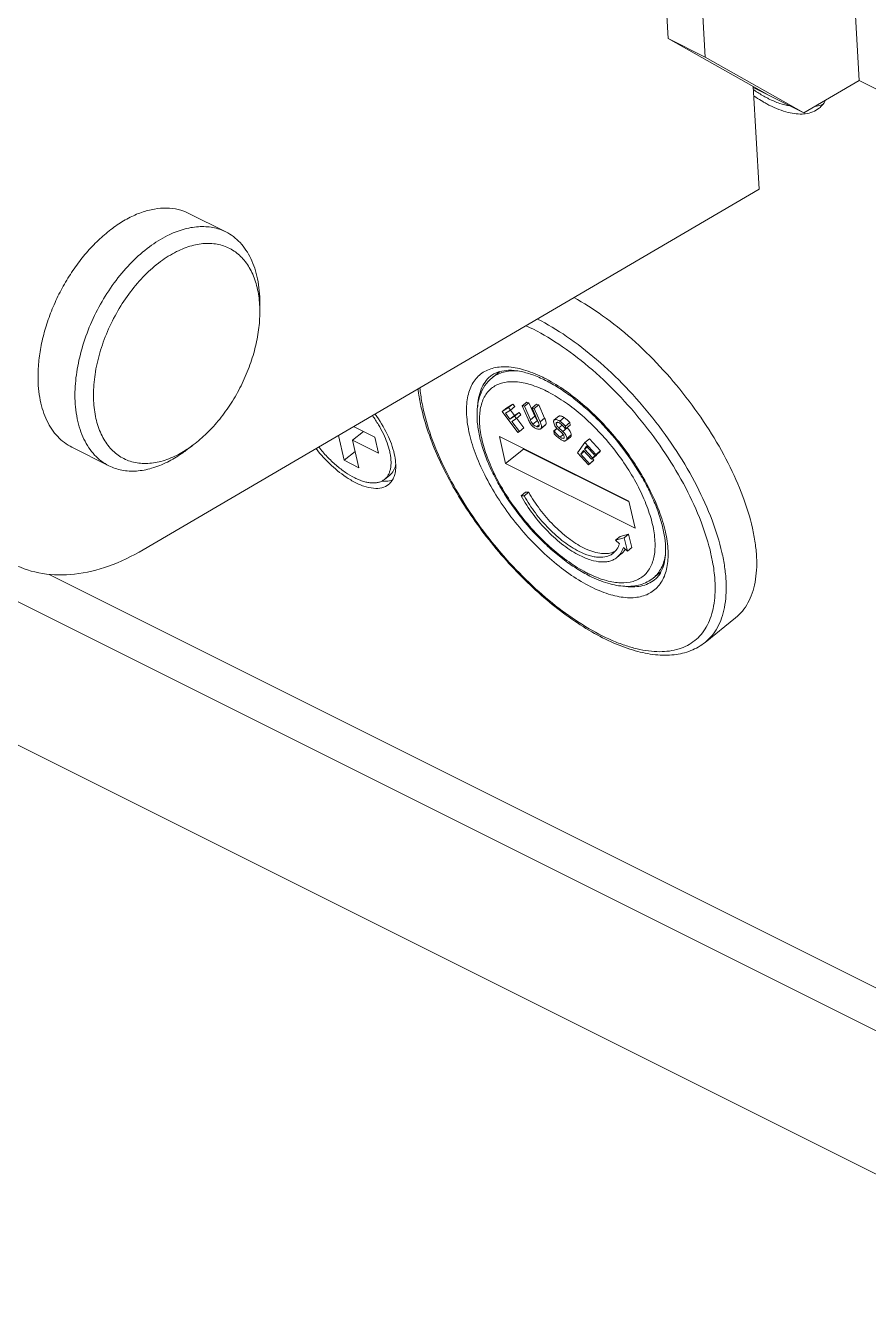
# Model space of a CAD drawing. Header units: millimetres. Extents: x 0 to 1782, y 0 to 1260.
# Drawn here: x 1348.67 to 1380.9, y 692.79 to 742.07 of the extents above; entities that cross this region are included whole.
import ezdxf

# ---------------------------------------------------------------- set-up
doc = ezdxf.new("R2010")
doc.units = ezdxf.units.MM
doc.header["$LTSCALE"] = 0.1
doc.layers.get('0').update_dxf_attribs({"lineweight": 13})

msp = doc.modelspace()

# ---------------------------------------------------------------- linework, layer by layer
for p, q in [((1380.559, 739.984), (1379.638, 755.655)), ((1373.256, 741.582), (1372.467, 755.006)), ((1374.67, 740.875), (1373.891, 754.13)), ((1373.256, 741.582), (1377.029, 739.452)), ((1373.256, 741.582), (1374.67, 740.875)), ((1378.443, 738.744), (1374.67, 740.875)), ((1378.443, 738.744), (1380.559, 739.984)), ((1380.559, 739.984), (1391.516, 734.505)), ((1376.497, 739.752), (1376.727, 735.825)), ((1376.499, 739.717), (1378.443, 738.744)), ((1376.727, 735.825), (1353.172, 722.03)), ((1354.915, 734.895), (1356.329, 734.188)), ((1319.01, 734.724), (1430.263, 679.098)), ((1357.629, 731.483), (1357.629, 731.13)), ((1318.714, 729.392), (1430.595, 673.452)), ((1366.512, 728.607), (1366.803, 728.841)), ((1366.9, 727.316), (1367.141, 727.467)), ((1367.313, 727.605), (1367.072, 727.455)), ((1367.313, 727.605), (1367.141, 727.467)), ((1367.141, 727.467), (1367.213, 727.373)), ((1367.213, 727.373), (1367.385, 727.511)), ((1367.385, 727.511), (1367.313, 727.605)), ((1367.84, 727.672), (1367.669, 727.534)), ((1367.669, 727.534), (1367.753, 727.517)), ((1367.894, 727.02), (1367.669, 727.534)), ((1367.924, 727.655), (1367.753, 727.517)), ((1367.753, 727.517), (1367.978, 727.003)), ((1367.924, 727.655), (1367.84, 727.672)), ((1368.149, 727.141), (1367.924, 727.655)), ((1368.213, 727.596), (1368.042, 727.458)), ((1368.297, 727.578), (1368.126, 727.44)), ((1368.297, 727.578), (1368.213, 727.596)), ((1368.523, 727.065), (1368.297, 727.578)), ((1363.88, 727.416), (1363.893, 727.36)), ((1367.072, 727.455), (1366.9, 727.316)), ((1367.505, 726.522), (1366.9, 727.316)), ((1367.213, 727.373), (1367.025, 727.256)), ((1367.025, 727.256), (1367.196, 727.032)), ((1367.368, 727.17), (1367.196, 727.032)), ((1367.196, 727.032), (1367.376, 727.144)), ((1367.368, 727.17), (1367.213, 727.373)), ((1367.448, 727.05), (1367.268, 726.938)), ((1367.547, 727.282), (1367.368, 727.17)), ((1367.547, 727.282), (1367.376, 727.144)), ((1367.376, 727.144), (1367.448, 727.05)), ((1367.619, 727.188), (1367.448, 727.05)), ((1367.731, 726.694), (1367.455, 727.056)), ((1367.619, 727.188), (1367.547, 727.282)), ((1367.978, 727.003), (1368.149, 727.141)), ((1368.042, 727.458), (1368.126, 727.44)), ((1368.268, 726.941), (1368.042, 727.458)), ((1368.249, 726.969), (1368.078, 726.831)), ((1368.126, 727.44), (1368.351, 726.927)), ((1368.196, 727.046), (1368.149, 727.141)), ((1368.249, 726.969), (1368.196, 727.046)), ((1368.351, 726.927), (1368.523, 727.065)), ((1369.064, 727.135), (1368.893, 726.997)), ((1369.273, 727.086), (1369.101, 726.948)), ((1361.18, 726.225), (1361.591, 726.555)), ((1362.033, 726.334), (1361.218, 726.742)), ((1361.58, 726.547), (1361.576, 726.563)), ((1367.268, 726.938), (1367.559, 726.555)), ((1367.559, 726.555), (1367.505, 726.522)), ((1367.731, 726.694), (1367.559, 726.555)), ((1368.312, 726.81), (1368.225, 726.74)), ((1368.379, 726.657), (1368.55, 726.795)), ((1368.401, 726.688), (1368.379, 726.657)), ((1368.572, 726.826), (1368.401, 726.688)), ((1368.55, 726.795), (1368.572, 726.826)), ((1368.993, 726.675), (1368.879, 726.583)), ((1368.886, 726.578), (1368.879, 726.583)), ((1368.885, 726.47), (1368.879, 726.583)), ((1368.886, 726.578), (1368.998, 726.669)), ((1369.024, 726.908), (1368.967, 726.861)), ((1369.043, 726.626), (1368.993, 726.675)), ((1369.176, 726.507), (1369.043, 726.626)), ((1369.196, 726.797), (1369.067, 726.693)), ((1369.067, 726.693), (1369.218, 726.557)), ((1369.389, 726.695), (1369.218, 726.557)), ((1369.318, 726.656), (1369.325, 726.652)), ((1369.491, 726.897), (1369.319, 726.759)), ((1369.319, 726.759), (1369.325, 726.652)), ((1369.496, 726.79), (1369.325, 726.652)), ((1369.496, 726.79), (1369.491, 726.897)), ((1355.083, 726.038), (1354.8, 725.826)), ((1360.639, 726.403), (1360.854, 725.451)), ((1361.18, 726.225), (1362.17, 725.73)), ((1361.42, 725.168), (1361.18, 726.225)), ((1362.17, 725.73), (1362.033, 726.334)), ((1371.748, 723.892), (1366.798, 726.367)), ((1366.798, 726.367), (1367.033, 725.331)), ((1369.234, 726.435), (1369.115, 726.34)), ((1369.341, 726.204), (1369.312, 726.191)), ((1369.341, 726.204), (1369.513, 726.342)), ((1369.542, 726.428), (1369.371, 726.289)), ((1369.783, 725.735), (1370.067, 726.131)), ((1370.122, 725.987), (1370.045, 725.878)), ((1370.238, 726.269), (1370.067, 726.131)), ((1370.067, 726.131), (1370.486, 725.672)), ((1370.452, 725.625), (1370.122, 725.987)), ((1370.657, 725.81), (1370.238, 726.269)), ((1350.443, 725.95), (1351.857, 725.243)), ((1360.854, 725.451), (1361.278, 725.793)), ((1367.719, 725.884), (1367.033, 725.331)), ((1367.713, 725.91), (1367.719, 725.884)), ((1367.719, 725.884), (1371.754, 723.867)), ((1370.202, 725.276), (1369.783, 725.735)), ((1370.011, 725.831), (1369.906, 725.684)), ((1370.041, 725.794), (1369.906, 725.684)), ((1369.906, 725.684), (1370.236, 725.323)), ((1370.319, 725.494), (1370.011, 725.831)), ((1370.145, 725.959), (1370.045, 725.878)), ((1370.045, 725.878), (1370.352, 725.541)), ((1370.49, 725.632), (1370.319, 725.494)), ((1370.352, 725.541), (1370.319, 725.494)), ((1370.407, 725.461), (1370.351, 725.523)), ((1370.524, 725.679), (1370.352, 725.541)), ((1370.624, 725.763), (1370.452, 725.625)), ((1370.486, 725.672), (1370.452, 725.625)), ((1370.657, 725.81), (1370.486, 725.672)), ((1370.49, 725.632), (1370.524, 725.679)), ((1370.624, 725.763), (1370.657, 725.81)), ((1360.854, 725.451), (1361.42, 725.168)), ((1367.033, 725.331), (1371.983, 722.856)), ((1370.374, 725.414), (1370.202, 725.276)), ((1370.236, 725.323), (1370.202, 725.276)), ((1370.407, 725.461), (1370.236, 725.323)), ((1370.374, 725.414), (1370.407, 725.461)), ((1362.397, 724.721), (1362.603, 724.887)), ((1367.793, 724.23), (1367.621, 724.092)), ((1367.621, 724.092), (1367.742, 724.095)), ((1367.742, 724.095), (1367.914, 724.233)), ((1367.914, 724.233), (1367.793, 724.23)), ((1371.983, 722.856), (1371.748, 723.892)), ((1371.735, 722.621), (1371.41, 722.532)), ((1371.735, 722.621), (1371.564, 722.483)), ((1371.865, 722.113), (1371.735, 722.621)), ((1371.41, 722.532), (1371.238, 722.394)), ((1371.238, 722.394), (1371.564, 722.483)), ((1371.384, 722.26), (1371.238, 722.394)), ((1371.693, 721.975), (1371.537, 722.119)), ((1371.564, 722.483), (1371.693, 721.975)), ((1371.865, 722.113), (1371.693, 721.975)), ((1371.228, 721.975), (1371.139, 721.934)), ((1371.456, 721.869), (1371.284, 721.731)), ((1374.901, 721.808), (1374.888, 721.864)), ((1430.163, 680.792), (1349.567, 721.09)), ((1372.681, 720.948), (1372.974, 721.184)), ((1372.728, 720.88), (1372.733, 720.884)), ((1372.728, 720.88), (1372.733, 720.884)), ((1375.828, 719.428), (1374.661, 718.489))]:
    msp.add_line(p, q)
for centre, radius, start, end in [((1378.901, 742.898), 4.042, 241.5191, 243.4279), ((1379.357, 743.39), 4.896, 239.491, 241.1248), ((1379.168, 743.045), 4.503, 241.1175, 243.2475), ((1378.352, 739.712), 1.041, 324.291, 330.3332), ((1378.328, 740.044), 1.348, 275.0048, 277.0661), ((1367.164, 727.799), 1.121, 128.8513, 129.386), ((1367.017, 727.98), 0.888, 127.8682, 128.8467), ((1366.046, 723.736), 5.452, 63.4332, 64.1282), ((1365.948, 723.541), 5.67, 62.3331, 63.4279), ((1366.399, 723.693), 4.924, 62.4513, 63.4315), ((1355.843, 727.946), 4.578, 179.9779, 182.7004), ((1371.103, 728.994), 7.393, 191.8807, 192.3232), ((1368.518, 727.199), 0.354, 220.5493, 223.3303), ((1368.605, 726.096), 1.195, 42.1243, 56.0189), ((1368.434, 725.958), 1.194, 42.1211, 56.0221), ((1368.352, 725.589), 1.516, 46.8128, 47.0796), ((1361.333, 725.234), 1.497, 356.682, 359.9317), ((1361.206, 725.235), 1.623, 359.9003, 0.8028), ((1362.857, 727.663), 3.442, 237.5725, 241.2398), ((1362.423, 725.753), 1.1, 268.0807, 269.1882), ((1370.958, 722.46), 0.774, 325.5234, 327.8458), ((1370.977, 722.447), 0.751, 323.2896, 325.5221), ((1367.666, 720.191), 7.834, 12.3233, 12.7708), ((1372.383, 725.531), 4.924, 242.4513, 243.4315), ((1372.259, 725.283), 4.647, 243.4259, 244.789), ((1372.736, 725.488), 5.452, 243.4332, 244.1282), ((1372.175, 721.576), 0.889, 308.8467, 309.9427), ((1370.04, 720.55), 5.007, 1.0242, 3.8514)]:
    msp.add_arc(centre, radius, start, end)
for points, knots in [([(1376.973, 739.345), (1376.934, 739.366), (1376.773, 739.457), (1376.618, 739.557), (1376.503, 739.637)], [0, 0, 0, 0, 0.241543, 1, 1, 1, 1]), ([(1376.517, 739.4), (1376.546, 739.38), (1376.663, 739.3), (1376.782, 739.225), (1376.872, 739.172)], [0, 0, 0, 0, 0.25545, 1, 1, 1, 1]), ([(1377.093, 739.283), (1377.23, 739.215), (1377.495, 739.1), (1377.776, 739.027), (1377.909, 739.007)], [0, 0, 0, 0, 0.530194, 1, 1, 1, 1]), ([(1377.141, 739.025), (1377.363, 738.913), (1377.785, 738.742), (1378.243, 738.684), (1378.446, 738.702)], [0, 0, 0, 0, 0.548659, 1, 1, 1, 1]), ([(1378.494, 738.707), (1378.593, 738.719), (1378.782, 738.764), (1378.951, 738.862), (1379.023, 738.92)], [0, 0, 0, 0, 0.515917, 1, 1, 1, 1]), ([(1379.191, 739.085), (1379.166, 739.073), (1379.061, 739.027), (1378.947, 738.999), (1378.861, 738.986)], [0, 0, 0, 0, 0.242017, 1, 1, 1, 1]), ([(1379.023, 738.92), (1379.072, 738.96), (1379.133, 739.02), (1379.184, 739.087), (1379.197, 739.104)], [0, 0, 0, 0, 0.746612, 1, 1, 1, 1]), ([(1354.915, 734.895), (1354.786, 734.959), (1354.507, 735.06), (1354.056, 735.115), (1353.58, 735.075), (1353.089, 734.943), (1352.59, 734.721), (1352.095, 734.416), (1351.612, 734.032), (1351.15, 733.578), (1350.717, 733.062), (1350.324, 732.494), (1349.977, 731.886), (1349.682, 731.249), (1349.447, 730.596), (1349.274, 729.939), (1349.168, 729.292), (1349.143, 728.864), (1349.143, 728.655)], [0, 0, 0, 0, 0.044728, 0.090879, 0.139646, 0.191857, 0.247944, 0.30798, 0.371741, 0.438771, 0.508434, 0.579966, 0.65252, 0.725201, 0.797115, 0.867391, 0.935252, 1, 1, 1, 1]), ([(1354.093, 734.046), (1354.286, 734.142), (1354.672, 734.298), (1355.175, 734.392), (1355.558, 734.395), (1355.829, 734.362), (1356.088, 734.294), (1356.251, 734.227), (1356.329, 734.188)], [0, 0, 0, 0, 0.27895, 0.534781, 0.655554, 0.772579, 0.886969, 1, 1, 1, 1]), ([(1350.557, 727.948), (1350.557, 728.241), (1350.607, 728.847), (1350.811, 729.756), (1351.137, 730.662), (1351.574, 731.534), (1352.106, 732.336), (1352.712, 733.041), (1353.371, 733.622), (1353.851, 733.925), (1354.093, 734.046)], [0, 0, 0, 0, 0.119779, 0.246812, 0.378463, 0.511666, 0.643235, 0.77012, 0.889676, 1, 1, 1, 1]), ([(1356.329, 734.188), (1356.43, 734.137), (1356.626, 734.016), (1356.886, 733.781), (1357.111, 733.497), (1357.298, 733.166), (1357.446, 732.794), (1357.591, 732.234), (1357.629, 731.787), (1357.629, 731.483)], [0, 0, 0, 0, 0.107708, 0.217563, 0.331491, 0.451036, 0.577282, 0.710839, 1, 1, 1, 1]), ([(1351.265, 727.948), (1351.265, 728.212), (1351.31, 728.757), (1351.492, 729.575), (1351.786, 730.391), (1352.18, 731.175), (1352.658, 731.898), (1353.204, 732.532), (1353.797, 733.054), (1354.229, 733.327), (1354.447, 733.436)], [0, 0, 0, 0, 0.119779, 0.246813, 0.378464, 0.511666, 0.643234, 0.770119, 0.889675, 1, 1, 1, 1]), ([(1354.447, 733.436), (1354.633, 733.529), (1355.007, 733.678), (1355.494, 733.757), (1355.862, 733.743), (1356.12, 733.696), (1356.365, 733.614), (1356.593, 733.497), (1356.802, 733.345), (1357.058, 733.095), (1357.322, 732.697), (1357.531, 732.125), (1357.597, 731.707), (1357.615, 731.487)], [0, 0, 0, 0, 0.137075, 0.261988, 0.320837, 0.377912, 0.433898, 0.489556, 0.545672, 0.602996, 0.723565, 0.855355, 1, 1, 1, 1]), ([(1357.615, 731.487), (1357.617, 731.458), (1357.625, 731.339), (1357.629, 731.22), (1357.629, 731.13)], [0, 0, 0, 0, 0.246334, 1, 1, 1, 1]), ([(1376.473, 722.862), (1376.38, 723.273), (1376.117, 724.119), (1375.554, 725.378), (1374.823, 726.649), (1373.947, 727.888), (1372.959, 729.05), (1371.893, 730.094), (1370.793, 730.979), (1370.023, 731.469), (1369.642, 731.676)], [0, 0, 0, 0, 0.110388, 0.2315968, 0.3607487, 0.4943932, 0.6288017, 0.7601919, 0.8849738, 0.9985996, 0.9985996, 0.9985996, 0.9985996]), ([(1357.629, 731.13), (1357.629, 730.9), (1357.595, 730.428), (1357.455, 729.717), (1357.229, 729.001), (1356.923, 728.3), (1356.546, 727.635), (1356.109, 727.025), (1355.624, 726.487), (1355.267, 726.176), (1355.083, 726.038)], [0, 0, 0, 0, 0.117255, 0.240991, 0.369314, 0.500003, 0.630693, 0.759014, 0.882754, 1, 1, 1, 1]), ([(1367.808, 730.601), (1368.192, 730.426), (1368.976, 729.986), (1370.103, 729.153), (1371.207, 728.137), (1372.239, 726.981), (1373.158, 725.731), (1373.928, 724.437), (1374.519, 723.152), (1374.793, 722.284), (1374.888, 721.864)], [0.0011737, 0.0011737, 0.0011737, 0.0011737, 0.1107226, 0.2330615, 0.3637398, 0.4988269, 0.6340749, 0.765227, 0.8883131, 1, 1, 1, 1]), ([(1368.245, 730.857), (1368.632, 730.662), (1369.42, 730.187), (1370.55, 729.311), (1371.653, 728.26), (1372.679, 727.08), (1373.59, 725.814), (1374.353, 724.509), (1374.938, 723.216), (1375.211, 722.345), (1375.306, 721.923)], [0.00205, 0.00205, 0.00205, 0.00205, 0.1131152, 0.2368255, 0.3679139, 0.5026324, 0.6369908, 0.7670254, 0.8890531, 1, 1, 1, 1]), ([(1368.425, 728.641), (1368.197, 728.752), (1367.759, 728.928), (1367.197, 729.036), (1366.792, 729.028), (1366.524, 728.979), (1366.283, 728.888), (1366.071, 728.754), (1365.892, 728.58), (1365.747, 728.367), (1365.639, 728.119), (1365.54, 727.729), (1365.519, 727.161), (1365.639, 726.417), (1365.897, 725.607), (1366.283, 724.76), (1366.785, 723.908), (1367.383, 723.082), (1368.055, 722.311), (1368.777, 721.627), (1369.52, 721.052), (1370.039, 720.741), (1370.297, 720.612)], [0, 0, 0, 0, 0.060227, 0.112053, 0.135084, 0.156499, 0.176714, 0.196273, 0.215801, 0.235925, 0.257198, 0.280052, 0.331469, 0.391276, 0.459051, 0.533485, 0.612699, 0.694469, 0.776396, 0.856079, 0.931258, 1, 1, 1, 1]), ([(1349.143, 728.655), (1349.143, 728.351), (1349.181, 727.904), (1349.326, 727.344), (1349.473, 726.972), (1349.661, 726.641), (1349.885, 726.357), (1350.146, 726.122), (1350.341, 726.001), (1350.443, 725.95)], [0, 0, 0, 0, 0.289161, 0.422719, 0.548962, 0.668508, 0.782435, 0.892291, 1, 1, 1, 1]), ([(1370.252, 721.025), (1370.076, 721.112), (1369.723, 721.315), (1369.21, 721.677), (1368.704, 722.1), (1368.047, 722.739), (1367.453, 723.455), (1366.941, 724.222), (1366.61, 724.806), (1366.339, 725.389), (1366.132, 725.959), (1365.994, 726.507), (1365.929, 727.024), (1365.941, 727.504), (1366.037, 727.94), (1366.222, 728.319), (1366.408, 728.523), (1366.512, 728.607)], [0, 0, 0, 0, 0.062691, 0.129664, 0.200107, 0.273087, 0.42207, 0.495813, 0.567494, 0.636082, 0.700717, 0.76079, 0.81604, 0.866657, 0.913375, 0.957334, 1, 1, 1, 1]), ([(1366.452, 728.665), (1366.375, 728.602), (1366.233, 728.449), (1366.081, 728.164), (1365.986, 727.826), (1365.963, 727.584), (1365.96, 727.457)], [0, 0, 0, 0, 0.223458, 0.458951, 0.715779, 1, 1, 1, 1]), ([(1370.105, 721.165), (1369.881, 721.283), (1369.429, 721.563), (1368.784, 722.074), (1368.16, 722.679), (1367.582, 723.355), (1367.07, 724.077), (1366.644, 724.819), (1366.319, 725.552), (1366.106, 726.251), (1366.027, 726.804), (1366.033, 727.205), (1366.08, 727.545), (1366.189, 727.853), (1366.369, 728.099), (1366.53, 728.244), (1366.719, 728.354), (1366.933, 728.426), (1367.17, 728.462), (1367.527, 728.46), (1368.019, 728.356), (1368.402, 728.196), (1368.601, 728.097)], [0, 0, 0, 0, 0.06959, 0.145403, 0.225471, 0.307518, 0.389146, 0.467978, 0.541826, 0.608864, 0.667862, 0.694242, 0.718603, 0.762016, 0.78199, 0.80148, 0.821117, 0.841512, 0.863189, 0.886536, 0.939074, 1, 1, 1, 1]), ([(1366.472, 728.681), (1366.519, 728.718), (1366.624, 728.783), (1366.739, 728.827), (1366.799, 728.845)], [0, 0, 0, 0, 0.484027, 1, 1, 1, 1]), ([(1366.512, 728.607), (1366.575, 728.658), (1366.715, 728.747), (1366.954, 728.835), (1367.22, 728.878), (1367.406, 728.877), (1367.501, 728.871)], [0, 0, 0, 0, 0.230912, 0.470089, 0.724675, 1, 1, 1, 1]), ([(1366.799, 728.845), (1366.911, 728.877), (1367.169, 728.91), (1367.59, 728.867), (1368.065, 728.734), (1368.388, 728.593), (1368.556, 728.51)], [0, 0, 0, 0, 0.192036, 0.421678, 0.691541, 1, 1, 1, 1]), ([(1368.556, 728.51), (1368.721, 728.427), (1369.056, 728.237), (1369.548, 727.899), (1370.039, 727.503), (1370.689, 726.9), (1371.438, 726.055), (1372.075, 725.127), (1372.494, 724.36), (1372.75, 723.8), (1372.947, 723.258), (1373.081, 722.744), (1373.151, 722.27), (1373.159, 721.747), (1373.081, 721.378), (1372.975, 721.181)], [0, 0, 0, 0, 0.060896, 0.126572, 0.196136, 0.268637, 0.418198, 0.566726, 0.637958, 0.705789, 0.769294, 0.827658, 0.88021, 0.926499, 1, 1, 1, 1]), ([(1370.357, 720.582), (1370.582, 720.473), (1371.017, 720.298), (1371.575, 720.189), (1371.978, 720.195), (1372.245, 720.241), (1372.486, 720.33), (1372.698, 720.46), (1372.878, 720.63), (1373.078, 720.915), (1373.198, 721.271), (1373.247, 721.662), (1373.25, 722.122), (1373.155, 722.756), (1372.908, 723.555), (1372.534, 724.393), (1372.046, 725.239), (1371.461, 726.063), (1370.801, 726.834), (1370.089, 727.524), (1369.353, 728.108), (1368.837, 728.428), (1368.58, 728.563)], [0, 0, 0, 0, 0.060288, 0.11224, 0.135347, 0.156837, 0.177112, 0.196703, 0.216221, 0.236285, 0.280006, 0.304544, 0.331101, 0.390419, 0.457703, 0.531713, 0.610635, 0.692301, 0.774361, 0.854446, 0.930303, 1, 1, 1, 1]), ([(1363.68, 728.184), (1363.687, 728.128), (1363.719, 727.885), (1363.764, 727.644), (1363.806, 727.46)], [0.0181818, 0.0181818, 0.0181818, 0.0181818, 0.2429746, 1, 1, 1, 1]), ([(1363.868, 727.472), (1363.855, 727.537), (1363.806, 727.787), (1363.771, 728.04), (1363.754, 728.227)], [0, 0, 0, 0, 0.2589727, 0.9881851, 0.9881851, 0.9881851, 0.9881851]), ([(1368.676, 728.058), (1368.898, 727.942), (1369.346, 727.665), (1369.985, 727.161), (1370.603, 726.564), (1371.178, 725.896), (1371.688, 725.183), (1372.115, 724.448), (1372.444, 723.721), (1372.662, 723.025), (1372.75, 722.473), (1372.751, 722.071), (1372.713, 721.728), (1372.614, 721.416), (1372.445, 721.163), (1372.292, 721.011), (1372.111, 720.894), (1371.829, 720.782), (1371.503, 720.751), (1371.16, 720.786), (1370.767, 720.873), (1370.475, 720.987), (1370.28, 721.079)], [0, 0, 0, 0, 0.069579, 0.145341, 0.22536, 0.307407, 0.389133, 0.468203, 0.542454, 0.610069, 0.669786, 0.696553, 0.721297, 0.765365, 0.785532, 0.805085, 0.824635, 0.844794, 0.888835, 0.913559, 0.940306, 1, 1, 1, 1]), ([(1351.857, 725.243), (1351.756, 725.294), (1351.56, 725.415), (1351.3, 725.65), (1351.075, 725.934), (1350.888, 726.265), (1350.74, 726.637), (1350.595, 727.197), (1350.557, 727.644), (1350.557, 727.948)], [0, 0, 0, 0, 0.107708, 0.217563, 0.331491, 0.451036, 0.577282, 0.710839, 1, 1, 1, 1]), ([(1354.447, 725.642), (1354.255, 725.546), (1353.873, 725.395), (1353.374, 725.318), (1352.998, 725.338), (1352.735, 725.391), (1352.487, 725.481), (1352.256, 725.608), (1352.046, 725.771), (1351.791, 726.038), (1351.532, 726.461), (1351.335, 727.063), (1351.281, 727.501), (1351.27, 727.73)], [0, 0, 0, 0, 0.136178, 0.260004, 0.318309, 0.374888, 0.430469, 0.485858, 0.541872, 0.599282, 0.720577, 0.853694, 1, 1, 1, 1]), ([(1361.938, 727.163), (1362.018, 727.05), (1362.167, 726.822), (1362.356, 726.472), (1362.502, 726.128), (1362.571, 725.897), (1362.597, 725.785)], [0, 0, 0, 0, 0.270664, 0.530973, 0.775568, 1, 1, 1, 1]), ([(1362.774, 725.696), (1362.715, 725.955), (1362.512, 726.491), (1362.217, 726.978), (1362.042, 727.223)], [0, 0, 0, 0, 0.468887, 1, 1, 1, 1]), ([(1363.806, 727.46), (1363.877, 727.146), (1364.065, 726.502), (1364.45, 725.539), (1364.943, 724.56), (1365.533, 723.584), (1366.206, 722.631), (1366.95, 721.722), (1367.748, 720.877), (1368.583, 720.113), (1369.438, 719.446), (1370.296, 718.89), (1371.14, 718.457), (1371.956, 718.157), (1372.733, 717.996), (1373.458, 717.986), (1374.015, 718.115), (1374.405, 718.303), (1374.58, 718.423), (1374.661, 718.489)], [0, 0, 0, 0, 0.061852, 0.12839, 0.198792, 0.272065, 0.347051, 0.422523, 0.497228, 0.569949, 0.63956, 0.705093, 0.765812, 0.821303, 0.871591, 0.917262, 0.959474, 0.979823, 1, 1, 1, 1]), ([(1375.046, 720.64), (1375.049, 720.489), (1375.04, 720.2), (1374.979, 719.784), (1374.872, 719.408), (1374.717, 719.074), (1374.517, 718.786), (1374.273, 718.547), (1373.986, 718.359), (1373.542, 718.177), (1373.031, 718.114), (1372.492, 718.153), (1372.047, 718.236), (1371.582, 718.372), (1370.917, 718.63), (1370.059, 719.083), (1369.038, 719.79), (1368.027, 720.652), (1367.06, 721.643), (1366.168, 722.73), (1365.381, 723.878), (1364.723, 725.05), (1364.217, 726.206), (1363.979, 726.983), (1363.893, 727.36)], [0, 0, 0, 0, 0.025989, 0.05011, 0.072538, 0.093548, 0.113529, 0.132969, 0.152413, 0.172405, 0.215752, 0.239898, 0.265913, 0.293882, 0.32381, 0.389247, 0.461313, 0.538515, 0.619018, 0.700794, 0.781736, 0.859792, 0.933072, 1, 1, 1, 1]), ([(1368.064, 726.757), (1368.029, 726.79), (1367.963, 726.873), (1367.917, 726.968), (1367.894, 727.02)], [0, 0, 0, 0, 0.460392, 1, 1, 1, 1]), ([(1367.978, 727.003), (1367.992, 726.97), (1368.02, 726.909), (1368.058, 726.854), (1368.078, 726.831)], [0, 0, 0, 0, 0.543622, 1, 1, 1, 1]), ([(1368.572, 726.826), (1368.578, 726.839), (1368.583, 726.871), (1368.574, 726.925), (1368.554, 726.991), (1368.534, 727.039), (1368.523, 727.065)], [0, 0, 0, 0, 0.167482, 0.381675, 0.657039, 1, 1, 1, 1]), ([(1368.867, 726.92), (1368.866, 726.935), (1368.867, 726.964), (1368.883, 726.989), (1368.893, 726.997)], [0, 0, 0, 0, 0.558702, 1, 1, 1, 1]), ([(1368.893, 726.997), (1368.903, 727.005), (1368.931, 727.015), (1368.981, 727.009), (1369.039, 726.987), (1369.08, 726.963), (1369.101, 726.948)], [0, 0, 0, 0, 0.168024, 0.379471, 0.654308, 1, 1, 1, 1]), ([(1369.273, 727.086), (1369.251, 727.101), (1369.211, 727.125), (1369.152, 727.147), (1369.102, 727.153), (1369.074, 727.143), (1369.064, 727.135)], [0, 0, 0, 0, 0.345692, 0.620529, 0.831976, 1, 1, 1, 1]), ([(1368.266, 726.646), (1368.229, 726.654), (1368.155, 726.681), (1368.093, 726.729), (1368.064, 726.757)], [0, 0, 0, 0, 0.485116, 1, 1, 1, 1]), ([(1368.078, 726.831), (1368.098, 726.808), (1368.142, 726.768), (1368.197, 726.746), (1368.225, 726.74)], [0, 0, 0, 0, 0.517032, 1, 1, 1, 1]), ([(1368.225, 726.74), (1368.232, 726.738), (1368.256, 726.735), (1368.283, 726.738), (1368.296, 726.748)], [0, 0, 0, 0, 0.311619, 1, 1, 1, 1]), ([(1368.379, 726.657), (1368.373, 726.652), (1368.354, 726.642), (1368.315, 726.638), (1368.283, 726.643), (1368.266, 726.646)], [0, 0, 0, 0, 0.19147, 0.535627, 1, 1, 1, 1]), ([(1368.313, 726.783), (1368.314, 726.805), (1368.303, 726.86), (1368.282, 726.911), (1368.268, 726.941)], [0, 0, 0, 0, 0.399432, 1, 1, 1, 1]), ([(1368.296, 726.748), (1368.301, 726.752), (1368.31, 726.763), (1368.312, 726.776), (1368.313, 726.783)], [0, 0, 0, 0, 0.468029, 1, 1, 1, 1]), ([(1368.351, 726.927), (1368.363, 726.9), (1368.382, 726.852), (1368.398, 726.802), (1368.403, 726.78)], [0, 0, 0, 0, 0.555819, 1, 1, 1, 1]), ([(1368.403, 726.78), (1368.405, 726.771), (1368.41, 726.741), (1368.409, 726.708), (1368.401, 726.688)], [0, 0, 0, 0, 0.299514, 1, 1, 1, 1]), ([(1368.92, 726.766), (1368.905, 726.79), (1368.88, 726.839), (1368.868, 726.893), (1368.867, 726.92)], [0, 0, 0, 0, 0.516006, 1, 1, 1, 1]), ([(1368.886, 726.578), (1368.919, 726.529), (1368.974, 726.462), (1369.054, 726.385), (1369.094, 726.353), (1369.115, 726.34)], [0, 0, 0, 0, 0.532293, 0.779857, 1, 1, 1, 1]), ([(1368.993, 726.675), (1368.986, 726.682), (1368.959, 726.711), (1368.936, 726.742), (1368.92, 726.766)], [0, 0, 0, 0, 0.256492, 1, 1, 1, 1]), ([(1368.98, 726.902), (1368.975, 726.898), (1368.967, 726.885), (1368.966, 726.87), (1368.967, 726.861)], [0, 0, 0, 0, 0.437139, 1, 1, 1, 1]), ([(1368.967, 726.861), (1368.968, 726.847), (1368.974, 726.817), (1368.994, 726.774), (1369.026, 726.732), (1369.052, 726.706), (1369.067, 726.693)], [0, 0, 0, 0, 0.214821, 0.446231, 0.705701, 1, 1, 1, 1]), ([(1369.112, 726.866), (1369.098, 726.876), (1369.071, 726.891), (1369.029, 726.91), (1368.994, 726.913), (1368.98, 726.902)], [0, 0, 0, 0, 0.358612, 0.640528, 1, 1, 1, 1]), ([(1369.318, 726.656), (1369.291, 726.696), (1369.227, 726.772), (1369.153, 726.838), (1369.112, 726.866)], [0, 0, 0, 0, 0.487987, 1, 1, 1, 1]), ([(1369.271, 726.343), (1369.27, 726.357), (1369.265, 726.385), (1369.246, 726.426), (1369.216, 726.467), (1369.19, 726.493), (1369.176, 726.507)], [0, 0, 0, 0, 0.210177, 0.435986, 0.694622, 1, 1, 1, 1]), ([(1369.218, 726.557), (1369.241, 726.535), (1369.283, 726.491), (1369.331, 726.423), (1369.361, 726.356), (1369.37, 726.311), (1369.371, 726.289)], [0, 0, 0, 0, 0.306111, 0.567553, 0.794607, 1, 1, 1, 1]), ([(1369.542, 726.428), (1369.541, 726.449), (1369.533, 726.494), (1369.503, 726.561), (1369.454, 726.63), (1369.413, 726.673), (1369.389, 726.695)], [0, 0, 0, 0, 0.205393, 0.432447, 0.693889, 1, 1, 1, 1]), ([(1355.083, 726.038), (1355.059, 726.02), (1354.963, 725.95), (1354.865, 725.883), (1354.79, 725.836)], [0, 0, 0, 0, 0.253741, 1, 1, 1, 1]), ([(1369.126, 726.257), (1369.078, 726.289), (1368.993, 726.356), (1368.918, 726.433), (1368.885, 726.47)], [0, 0, 0, 0, 0.531848, 1, 1, 1, 1]), ([(1369.115, 726.34), (1369.131, 726.329), (1369.154, 726.315), (1369.184, 726.3), (1369.213, 726.289), (1369.243, 726.286), (1369.256, 726.297)], [0, 0, 0, 0, 0.375583, 0.528313, 0.659118, 1, 1, 1, 1]), ([(1369.312, 726.191), (1369.301, 726.189), (1369.274, 726.188), (1369.231, 726.198), (1369.181, 726.222), (1369.145, 726.244), (1369.126, 726.257)], [0, 0, 0, 0, 0.174724, 0.383382, 0.6511, 1, 1, 1, 1]), ([(1369.256, 726.297), (1369.262, 726.301), (1369.271, 726.317), (1369.271, 726.334), (1369.271, 726.343)], [0, 0, 0, 0, 0.432178, 1, 1, 1, 1]), ([(1369.371, 726.289), (1369.372, 726.272), (1369.369, 726.241), (1369.352, 726.213), (1369.341, 726.204)], [0, 0, 0, 0, 0.550005, 1, 1, 1, 1]), ([(1369.513, 726.342), (1369.524, 726.351), (1369.541, 726.379), (1369.543, 726.411), (1369.542, 726.428)], [0, 0, 0, 0, 0.449995, 1, 1, 1, 1]), ([(1354.8, 725.826), (1354.743, 725.783), (1354.517, 725.621), (1354.277, 725.477), (1354.093, 725.385)], [0, 0, 0, 0, 0.258659, 1, 1, 1, 1]), ([(1354.79, 725.836), (1354.761, 725.818), (1354.649, 725.749), (1354.534, 725.685), (1354.447, 725.642)], [0, 0, 0, 0, 0.254918, 1, 1, 1, 1]), ([(1359.779, 725.898), (1359.96, 725.669), (1360.34, 725.254), (1360.783, 724.902), (1361.011, 724.757)], [0, 0, 0, 0, 0.518961, 1, 1, 1, 1]), ([(1361.257, 724.782), (1361.134, 724.843), (1360.888, 724.991), (1360.536, 725.263), (1360.194, 725.589), (1359.983, 725.832), (1359.881, 725.959)], [0, 0, 0, 0, 0.224965, 0.471057, 0.731896, 1, 1, 1, 1]), ([(1362.597, 725.785), (1362.61, 725.726), (1362.632, 725.612), (1362.649, 725.445), (1362.649, 725.288), (1362.632, 725.145), (1362.599, 725.014), (1362.549, 724.899), (1362.482, 724.8), (1362.427, 724.745), (1362.397, 724.721)], [0, 0, 0, 0, 0.158226, 0.305963, 0.442992, 0.569705, 0.686974, 0.796253, 0.899681, 1, 1, 1, 1]), ([(1362.83, 725.257), (1362.829, 725.292), (1362.822, 725.44), (1362.799, 725.586), (1362.774, 725.696)], [0, 0, 0, 0, 0.235126, 1, 1, 1, 1]), ([(1354.093, 725.385), (1353.9, 725.289), (1353.514, 725.133), (1353.011, 725.038), (1352.628, 725.036), (1352.357, 725.069), (1352.098, 725.136), (1351.935, 725.204), (1351.857, 725.243)], [0, 0, 0, 0, 0.27895, 0.534781, 0.655554, 0.772579, 0.886969, 1, 1, 1, 1]), ([(1362.603, 724.887), (1362.629, 724.908), (1362.677, 724.955), (1362.76, 725.068), (1362.8, 725.169), (1362.819, 725.24), (1362.823, 725.254), (1362.826, 725.268), (1362.829, 725.282)], [0, 0, 0, 0, 0.237018, 0.479663, 1, 1, 1, 1.103448, 1.103448, 1.103448, 1.103448]), ([(1362.766, 724.833), (1362.775, 724.857), (1362.807, 724.959), (1362.822, 725.065), (1362.827, 725.147)], [0, 0, 0, 0, 0.235322, 1, 1, 1, 1]), ([(1361.2, 724.645), (1361.331, 724.573), (1361.583, 724.457), (1361.958, 724.367), (1362.292, 724.379), (1362.481, 724.468), (1362.554, 724.527)], [0, 0, 0, 0, 0.311954, 0.578403, 0.802673, 1, 1, 1, 1]), ([(1362.397, 724.721), (1362.366, 724.697), (1362.298, 724.653), (1362.181, 724.608), (1362.051, 724.585), (1361.909, 724.583), (1361.757, 724.602), (1361.595, 724.642), (1361.427, 724.702), (1361.314, 724.753), (1361.257, 724.782)], [0, 0, 0, 0, 0.099024, 0.201383, 0.309984, 0.427047, 0.554035, 0.69176, 0.840524, 1, 1, 1, 1]), ([(1362.701, 724.696), (1362.685, 724.69), (1362.59, 724.662), (1362.49, 724.652), (1362.408, 724.653), (1362.397, 724.653), (1362.387, 724.653), (1362.376, 724.654), (1362.349, 724.654), (1362.322, 724.655), (1362.295, 724.656)], [0.08069, 0.08069, 0.08069, 0.08069, 0.236794, 1, 1, 1, 1.097725, 1.097725, 1.097725, 1.35007, 1.35007, 1.35007, 1.35007]), ([(1362.554, 724.527), (1362.601, 724.565), (1362.687, 724.659), (1362.744, 724.772), (1362.766, 724.833)], [0, 0, 0, 0, 0.484835, 1, 1, 1, 1]), ([(1369.877, 721.805), (1369.772, 721.858), (1369.559, 721.98), (1369.133, 722.275), (1368.62, 722.733), (1368.071, 723.371), (1367.758, 723.846), (1367.621, 724.092)], [0, 0, 0, 0, 0.108925, 0.225844, 0.477322, 0.740603, 1, 1, 1, 1]), ([(1367.742, 724.095), (1367.87, 723.866), (1368.16, 723.424), (1368.671, 722.831), (1369.23, 722.333), (1369.637, 722.07), (1369.84, 721.968)], [0, 0, 0, 0, 0.259457, 0.522798, 0.774335, 1, 1, 1, 1]), ([(1370.012, 722.106), (1369.809, 722.208), (1369.402, 722.471), (1368.842, 722.969), (1368.332, 723.562), (1368.041, 724.004), (1367.914, 724.233)], [0, 0, 0, 0, 0.225665, 0.477202, 0.740543, 1, 1, 1, 1]), ([(1375.828, 719.428), (1375.923, 719.505), (1376.102, 719.682), (1376.317, 720.002), (1376.479, 720.374), (1376.586, 720.795), (1376.64, 721.26), (1376.64, 721.764), (1376.585, 722.305), (1376.516, 722.673), (1376.473, 722.862)], [0, 0, 0, 0, 0.100318, 0.203746, 0.313024, 0.430293, 0.557003, 0.694036, 0.841783, 1, 1, 1, 1]), ([(1371.139, 721.934), (1371.064, 721.906), (1370.895, 721.872), (1370.62, 721.889), (1370.318, 721.967), (1370.116, 722.054), (1370.012, 722.106)], [0, 0, 0, 0, 0.205109, 0.436992, 0.701604, 1, 1, 1, 1]), ([(1371.149, 721.899), (1371.204, 721.943), (1371.302, 722.054), (1371.362, 722.188), (1371.384, 722.26)], [0, 0, 0, 0, 0.48194, 1, 1, 1, 1]), ([(1371.537, 722.119), (1371.513, 722.042), (1371.449, 721.897), (1371.343, 721.778), (1371.284, 721.731)], [0, 0, 0, 0, 0.51806, 1, 1, 1, 1]), ([(1353.172, 722.03), (1352.749, 721.782), (1351.9, 721.374), (1350.583, 721.049), (1349.326, 721.061), (1348.553, 721.305), (1348.207, 721.478)], [0, 0, 0, 0, 0.283108, 0.540458, 0.776394, 1, 1, 1, 1]), ([(1369.84, 721.968), (1369.967, 721.905), (1370.158, 721.825), (1370.414, 721.762), (1370.638, 721.734), (1370.851, 721.75), (1371.035, 721.82), (1371.114, 721.871), (1371.149, 721.899)], [0, 0, 0, 0, 0.30827, 0.446149, 0.573259, 0.798416, 0.900883, 1, 1, 1, 1]), ([(1371.284, 721.731), (1371.246, 721.7), (1371.162, 721.646), (1371.018, 721.591), (1370.857, 721.563), (1370.614, 721.56), (1370.276, 721.628), (1370.014, 721.737), (1369.877, 721.805)], [0, 0, 0, 0, 0.099089, 0.201527, 0.310215, 0.427363, 0.691818, 1, 1, 1, 1]), ([(1371.456, 721.869), (1371.467, 721.879), (1371.512, 721.917), (1371.552, 721.962), (1371.579, 721.998)], [0, 0, 0, 0, 0.248255, 1, 1, 1, 1]), ([(1373.149, 721.86), (1373.135, 721.765), (1373.097, 721.583), (1372.997, 721.332), (1372.86, 721.117), (1372.743, 720.999), (1372.681, 720.948)], [0, 0, 0, 0, 0.275398, 0.529982, 0.769136, 1, 1, 1, 1]), ([(1375.32, 721.863), (1375.36, 721.677), (1375.426, 721.315), (1375.475, 720.785), (1375.472, 720.289), (1375.415, 719.833), (1375.307, 719.42), (1375.145, 719.054), (1374.932, 718.739), (1374.756, 718.565), (1374.661, 718.489)], [0, 0, 0, 0, 0.157833, 0.305269, 0.442096, 0.568729, 0.686064, 0.795549, 0.899298, 1, 1, 1, 1]), ([(1374.901, 721.808), (1374.918, 721.728), (1374.98, 721.424), (1375.02, 721.115), (1375.036, 720.886)], [0, 0, 0, 0, 0.260915, 1, 1, 1, 1]), ([(1372.975, 721.181), (1372.945, 721.125), (1372.878, 721.021), (1372.791, 720.933), (1372.746, 720.894)], [0, 0, 0, 0, 0.516412, 1, 1, 1, 1]), ([(1372.681, 720.948), (1372.608, 720.89), (1372.45, 720.788), (1372.183, 720.685), (1371.894, 720.631), (1371.588, 720.625), (1371.267, 720.663), (1370.811, 720.774), (1370.474, 720.914), (1370.252, 721.025)], [0, 0, 0, 0, 0.108832, 0.218951, 0.332617, 0.451242, 0.576388, 0.709232, 1, 1, 1, 1]), ([(1371.547, 720.635), (1371.662, 720.618), (1371.884, 720.601), (1372.204, 720.631), (1372.49, 720.721), (1372.655, 720.822), (1372.728, 720.88)], [0, 0, 0, 0, 0.280955, 0.536927, 0.773751, 1, 1, 1, 1])]:
    msp.add_open_spline(points, degree=3, knots=knots)

doc.saveas('drawing.dxf')
